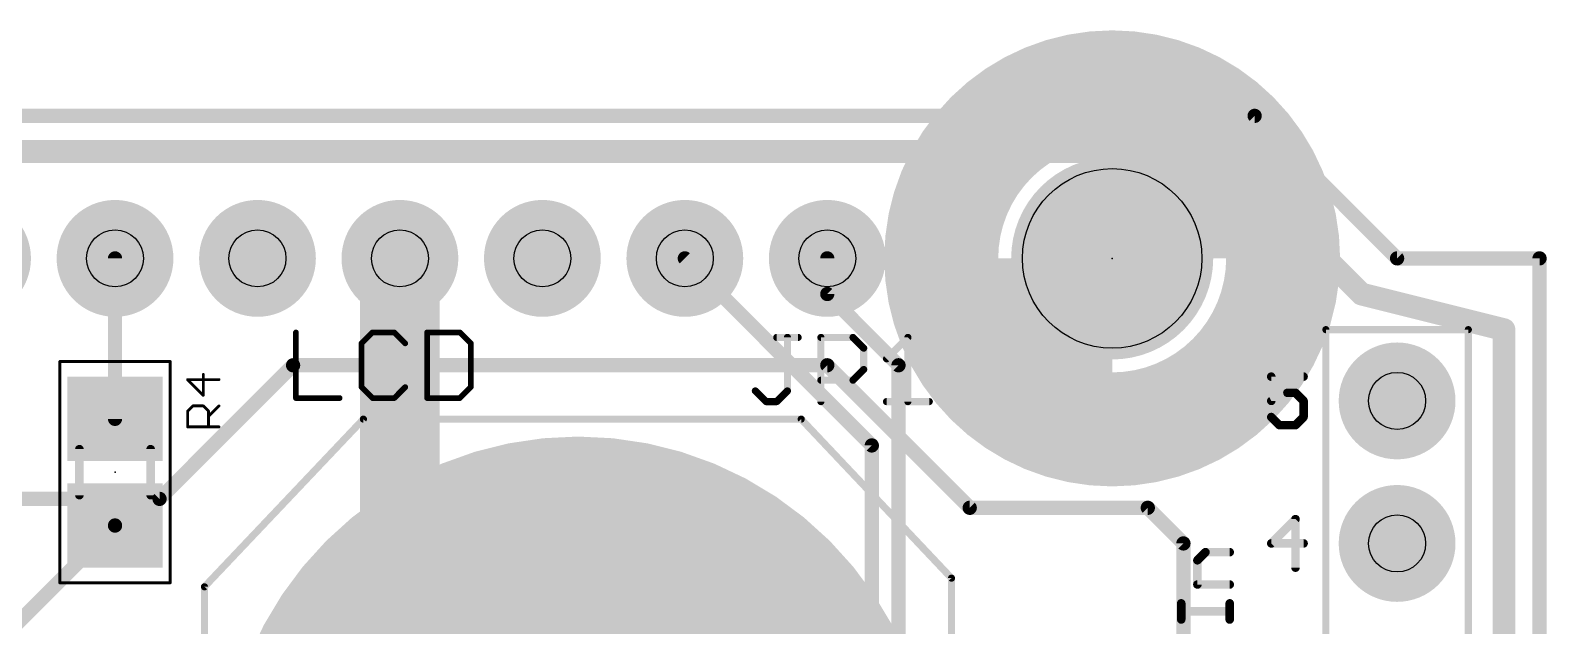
# Model space of a CAD drawing. Extents: x 2.04 to 4.26, y 0.99 to 3.41.
# Drawn here: x 3.141 to 4.205, y 2.992 to 3.41 of the extents above; entities that cross this region are included whole.
import ezdxf

# ---------------------------------------------------------------- set-up
doc = ezdxf.new("R2010")
doc.units = 0
for name, color, linetype in [('1', 14, 'CONTINUOUS'), ('15', 14, 'CONTINUOUS'), ('16', 174, 'CONTINUOUS'), ('17', 94, 'CONTINUOUS'), ('2', 174, 'CONTINUOUS'), ('20', 178, 'CONTINUOUS'), ('21', 251, 'CONTINUOUS'), ('22', 251, 'CONTINUOUS'), ('23', 178, 'CONTINUOUS'), ('25', 251, 'CONTINUOUS'), ('27', 251, 'CONTINUOUS'), ('29', 251, 'CONTINUOUS'), ('30', 251, 'CONTINUOUS'), ('39', 14, 'CONTINUOUS'), ('40', 174, 'CONTINUOUS'), ('41', 14, 'CONTINUOUS'), ('42', 174, 'CONTINUOUS'), ('43', 94, 'CONTINUOUS'), ('44', 251, 'CONTINUOUS'), ('51', 251, 'CONTINUOUS')]:
    doc.layers.add(name, color=color, linetype=linetype)

# ---------------------------------------------------------------- blocks, each defined once
blk = doc.blocks.new('ROUNDP')
at = {"const_width": 0.5}
blk.add_lwpolyline([(0, -0.25, 1), (0, 0.25, 1), (0, -0.25)], format="xyb", dxfattribs=at)
blk = doc.blocks.new('RECT')
blk.add_solid([(-0.5, -0.5), (0.5, -0.5), (-0.5, 0.5), (0.5, 0.5)])

msp = doc.modelspace()

# ---------------------------------------------------------------- linework, layer by layer
at = {"layer": '1', "const_width": 0.01}
for points in [[(3.2, 3.25), (3.2, 3.137402)], [(3.6, 3.25), (3.73125, 3.11875)], [(3.7, 3.25), (3.7, 3.225)], [(3.7, 3.225), (3.75, 3.175)], [(3.75, 3.175), (3.75, 2.25)], [(3.73125, 3.11875), (3.73125, 2.28125)], [(3.125, 2.9875), (3.2, 3.0625)], [(3.2, 3.0625), (3.2, 3.062598)]]:
    msp.add_lwpolyline(points, dxfattribs=at)
at = {"layer": '1', "const_width": 0.005}
for points in [[(3.2025, 3.25, 1), (3.1975, 3.25)], [(3.601768, 3.251768, 1), (3.598232, 3.248232)], [(3.7025, 3.25, 1), (3.6975, 3.25)], [(3.701768, 3.226768, 1), (3.698232, 3.223232)], [(3.6975, 3.225, 1), (3.7025, 3.225)], [(3.7525, 3.175, 1), (3.7475, 3.175)], [(3.748232, 3.173232, 1), (3.751768, 3.176768)], [(3.1975, 3.137402, 1), (3.2025, 3.137402)], [(3.73375, 3.11875, 1), (3.72875, 3.11875)], [(3.729482, 3.116982, 1), (3.733018, 3.120518)], [(3.2025, 3.062598, 1), (3.1975, 3.062598)], [(3.201768, 3.060732, 1), (3.198232, 3.064268)], [(3.1975, 3.0625, 1), (3.2025, 3.0625)]]:
    msp.add_lwpolyline(points, format="xyb", dxfattribs=at)
at = {"layer": '15', "const_width": 0.056}
for points in [[(3.4, 3.25), (3.4, 3.05)], [(3.4, 3.05), (3.625, 3.05)], [(3.625, 3.05), (3.625, 2.675)]]:
    msp.add_lwpolyline(points, dxfattribs=at)
at = {"layer": '15', "const_width": 0.028}
for points in [[(3.414, 3.25, 1), (3.386, 3.25)], [(3.4, 3.064, 1), (3.4, 3.036)], [(3.639, 3.05, 1), (3.611, 3.05)], [(3.625, 3.036, 1), (3.625, 3.064)], [(3.386, 3.05, 1), (3.414, 3.05)]]:
    msp.add_lwpolyline(points, format="xyb", dxfattribs=at)
at = {"layer": '16', "const_width": 0.01}
for points in [[(3.23125, 3.08125), (3.325, 3.175)], [(3.325, 3.175), (3.7, 3.175)], [(3.7, 3.175), (3.8, 3.075)], [(2.26875, 3.08125), (3.23125, 3.08125)], [(3.925, 3.075), (3.8, 3.075)], [(3.95, 3.05), (3.925, 3.075)], [(3.95, 2.625), (3.95, 3.05)]]:
    msp.add_lwpolyline(points, dxfattribs=at)
at = {"layer": '16', "const_width": 0.005}
for points in [[(3.325, 3.1775, 1), (3.325, 3.1725)], [(3.326768, 3.173232, 1), (3.323232, 3.176768)], [(3.701768, 3.176768, 1), (3.698232, 3.173232)], [(3.7, 3.1725, 1), (3.7, 3.1775)], [(3.229482, 3.083018, 1), (3.233018, 3.079482)], [(3.23125, 3.07875, 1), (3.23125, 3.08375)], [(3.8, 3.0775, 1), (3.8, 3.0725)], [(3.798232, 3.073232, 1), (3.801768, 3.076768)], [(3.926768, 3.076768, 1), (3.923232, 3.073232)], [(3.925, 3.0725, 1), (3.925, 3.0775)], [(3.9525, 3.05, 1), (3.9475, 3.05)], [(3.948232, 3.048232, 1), (3.951768, 3.051768)]]:
    msp.add_lwpolyline(points, format="xyb", dxfattribs=at)
at = {"layer": '2', "const_width": 0.016}
for points in [[(2.725, 3.325), (3.975, 3.325)], [(3.975, 3.325), (4.075, 3.225)], [(4.075, 3.225), (4.175, 3.2)], [(4.175, 3.2), (4.175, 1.125)]]:
    msp.add_lwpolyline(points, dxfattribs=at)
at = {"layer": '2', "const_width": 0.008}
for points in [[(3.977828, 3.327828, 1), (3.972172, 3.322172)], [(3.975, 3.321, 1), (3.975, 3.329)], [(4.07597, 3.228881, 1), (4.07403, 3.221119)], [(4.072172, 3.222172, 1), (4.077828, 3.227828)], [(4.179, 3.2, 1), (4.171, 3.2)], [(4.17403, 3.196119, 1), (4.17597, 3.203881)]]:
    msp.add_lwpolyline(points, format="xyb", dxfattribs=at)
at = {"layer": '20', "const_width": 0.005}
for points in [[(2.7, 3.35), (4, 3.35)], [(4, 3.35), (4.1, 3.25)], [(4.1, 3.25), (4.2, 3.25)], [(4.2, 3.25), (4.2, 1.1)]]:
    msp.add_lwpolyline(points, dxfattribs=at)
at = {"layer": '20'}
for points, const_width in [([(4.000884, 3.350884, 1), (3.999116, 3.349116)], 0.0025), ([(4, 3.34875, 1), (4, 3.35125)], 0.0025), ([(3.9, 3.187, 1), (3.9, 3.313, 1), (3.9, 3.187)], 0.01), ([(4.1, 3.25125, 1), (4.1, 3.24875)], 0.0025), ([(4.099116, 3.249116, 1), (4.100884, 3.250884)], 0.0025), ([(4.20125, 3.25, 1), (4.19875, 3.25)], 0.0025), ([(4.2, 3.24875, 1), (4.2, 3.25125)], 0.0025)]:
    msp.add_lwpolyline(points, format="xyb", dxfattribs=dict(at, const_width=const_width))
msp.add_circle((3.9, 3.25), 0.062992, dxfattribs=at)
at = {"layer": '21'}
for points, const_width in [([(3.9, 3.115, 1), (3.9, 3.385, 1), (3.9, 3.115)], 0.006), ([(3.9, 3.183071, 1), (3.9, 3.316929, 1), (3.9, 3.183071)], 0.008), ([(4.011669, 3.168529, 1), (4.011669, 3.165529)], 0.003), ([(4.013169, 3.167029, 1), (4.010169, 3.167029)], 0.003), ([(4.034355, 3.165529, 1), (4.034355, 3.168529)], 0.003), ([(4.010998, 3.151356, 1), (4.012339, 3.148673)], 0.003), ([(4.010169, 3.150015, 1), (4.013169, 3.150015)], 0.003), ([(4.023012, 3.157186, 1), (4.023012, 3.154186)], 0.003), ([(4.023682, 3.154344, 1), (4.022341, 3.157028)], 0.003), ([(4.029744, 3.156747, 1), (4.027622, 3.154625)], 0.003), ([(4.028683, 3.154186, 1), (4.028683, 3.157186)], 0.003), ([(4.035855, 3.150015, 1), (4.032855, 3.150015)], 0.003), ([(4.033294, 3.148954, 1), (4.035415, 3.151075)], 0.003), ([(4.012729, 3.139732, 1), (4.010608, 3.137611)], 0.003), ([(4.032855, 3.138672, 1), (4.035855, 3.138672)], 0.003), ([(4.035415, 3.137611, 1), (4.033294, 3.139732)], 0.003), ([(4.01734, 3.1345, 1), (4.01734, 3.1315)], 0.003), ([(4.016279, 3.131939, 1), (4.018401, 3.134061)], 0.003), ([(4.027622, 3.134061, 1), (4.029744, 3.131939)], 0.003), ([(4.028683, 3.1315, 1), (4.028683, 3.1345)], 0.003), ([(4.030183, 3.067029, 1), (4.027183, 3.067029)], 0.003), ([(4.029744, 3.065968, 1), (4.027622, 3.06809)], 0.003), ([(3.965485, 3.045354, 1), (3.965485, 3.042354)], 0.003), ([(3.966546, 3.042794, 1), (3.964425, 3.044915)], 0.003), ([(3.9825, 3.042354, 1), (3.9825, 3.045354)], 0.003), ([(4.011669, 3.051515, 1), (4.011669, 3.048515)], 0.003), ([(4.010608, 3.051075, 1), (4.012729, 3.048954)], 0.003), ([(4.034355, 3.048515, 1), (4.034355, 3.051515)], 0.003), ([(3.961314, 3.038183, 1), (3.958314, 3.038183)], 0.003), ([(3.958753, 3.039243, 1), (3.960875, 3.037122)], 0.003), ([(4.027183, 3.033, 1), (4.030183, 3.033)], 0.003), ([(3.959814, 3.022668, 1), (3.959814, 3.019668)], 0.003), ([(3.9825, 3.019668, 1), (3.9825, 3.022668)], 0.003), ([(3.958314, 3.021168, 1), (3.961314, 3.021168)], 0.003), ([(3.949971, 3.007957, 1), (3.946971, 3.007957)], 0.003), ([(3.948471, 3.003786, 1), (3.948471, 3.000786)], 0.003), ([(3.984, 3.007957, 1), (3.981, 3.007957)], 0.003), ([(3.9825, 3.000786, 1), (3.9825, 3.003786)], 0.003), ([(3.946971, 2.996614, 1), (3.949971, 2.996614)], 0.003), ([(3.981, 2.996614, 1), (3.984, 2.996614)], 0.003)]:
    msp.add_lwpolyline(points, format="xyb", dxfattribs=dict(at, const_width=const_width))
at = {"layer": '21', "const_width": 0.006}
for points in [[(4.034355, 3.167029), (4.011669, 3.167029)], [(4.011669, 3.167029), (4.011669, 3.150015)], [(4.011669, 3.150015), (4.023012, 3.155686)], [(4.023012, 3.155686), (4.028683, 3.155686)], [(4.028683, 3.155686), (4.034355, 3.150015)], [(4.034355, 3.150015), (4.034355, 3.138672)], [(4.01734, 3.133), (4.011669, 3.138672)], [(4.034355, 3.138672), (4.028683, 3.133)], [(4.028683, 3.133), (4.01734, 3.133)], [(4.028683, 3.067029), (4.011669, 3.050015)], [(4.028683, 3.033), (4.028683, 3.067029)], [(3.959814, 3.038183), (3.965485, 3.043854)], [(3.965485, 3.043854), (3.9825, 3.043854)], [(4.011669, 3.050015), (4.034355, 3.050015)], [(3.959814, 3.021168), (3.959814, 3.038183)], [(3.9825, 3.021168), (3.959814, 3.021168)], [(3.948471, 2.996614), (3.948471, 3.007957)], [(3.9825, 3.002286), (3.948471, 3.002286)], [(3.9825, 2.996614), (3.9825, 3.007957)]]:
    msp.add_lwpolyline(points, dxfattribs=at)
at = {"layer": '22', "const_width": 0.005}
for points in [[(3.262795, 3.019567), (3.37437, 3.137205)], [(3.37437, 3.137205), (3.681693, 3.137205)], [(3.681693, 3.137205), (3.787205, 3.02563)], [(3.787205, 3.02563), (3.787205, 2.93563)], [(3.262795, 2.939567), (3.262795, 3.019567)]]:
    msp.add_lwpolyline(points, dxfattribs=at)
at = {"layer": '22', "const_width": 0.0025}
for points in [[(3.37437, 3.138455, 1), (3.37437, 3.135955)], [(3.375277, 3.136345, 1), (3.373463, 3.138065)], [(3.682601, 3.138064, 1), (3.680785, 3.136346)], [(3.681693, 3.135955, 1), (3.681693, 3.138455)], [(3.788455, 3.02563, 1), (3.785955, 3.02563)], [(3.786297, 3.024771, 1), (3.788113, 3.026489)], [(3.264045, 3.019567, 1), (3.261545, 3.019567)], [(3.261888, 3.020427, 1), (3.263702, 3.018707)]]:
    msp.add_lwpolyline(points, format="xyb", dxfattribs=at)
at = {"layer": '23'}
for p in [(3.9, 3.25), (3.2, 3.1)]:
    msp.add_point(p, dxfattribs=at)
at = {"layer": '25'}
for points, const_width in [([(3.664513, 3.194538), (3.679526, 3.194538)], 0.005), ([(3.672019, 3.157006), (3.672019, 3.194538)], 0.005), ([(3.695539, 3.1495), (3.695539, 3.194538)], 0.005), ([(3.695539, 3.194538), (3.718058, 3.194538)], 0.005), ([(3.718058, 3.194538), (3.725565, 3.187032)], 0.005), ([(3.741578, 3.179526), (3.756591, 3.194538)], 0.005), ([(3.756591, 3.194538), (3.756591, 3.1495)], 0.005), ([(3.725565, 3.187032), (3.725565, 3.172019)], 0.005), ([(3.725565, 3.172019), (3.718058, 3.164513)], 0.005), ([(3.273, 3.16491), (3.250981, 3.16491)], 0.002), ([(3.250981, 3.16491), (3.261991, 3.153901)], 0.002), ([(3.261991, 3.153901), (3.261991, 3.16858)], 0.002), ([(3.718058, 3.164513), (3.695539, 3.164513)], 0.005), ([(3.6495, 3.157006), (3.657006, 3.1495)], 0.005), ([(3.657006, 3.1495), (3.664513, 3.1495)], 0.005), ([(3.664513, 3.1495), (3.672019, 3.157006)], 0.005), ([(3.741578, 3.1495), (3.771604, 3.1495)], 0.005), ([(3.250981, 3.142812), (3.254651, 3.146481)], 0.002), ([(3.250981, 3.131802), (3.250981, 3.142812)], 0.002), ([(3.254651, 3.146481), (3.261991, 3.146481)], 0.002), ([(3.261991, 3.146481), (3.26566, 3.142812)], 0.002), ([(3.26566, 3.139142), (3.273, 3.146481)], 0.002), ([(3.26566, 3.142812), (3.26566, 3.131802)], 0.002), ([(3.273, 3.131802), (3.250981, 3.131802)], 0.002)]:
    msp.add_lwpolyline(points, dxfattribs=dict(at, const_width=const_width))
for points, const_width in [([(3.664513, 3.195788, 1), (3.664513, 3.193288)], 0.0025), ([(3.673269, 3.194538, 1), (3.670769, 3.194538)], 0.0025), ([(3.679526, 3.193288, 1), (3.679526, 3.195788)], 0.0025), ([(3.696789, 3.194538, 1), (3.694289, 3.194538)], 0.0025), ([(3.695539, 3.195788, 1), (3.695539, 3.193288)], 0.0025), ([(3.718942, 3.195422, 1), (3.717175, 3.193655)], 0.0025), ([(3.718058, 3.193288, 1), (3.718058, 3.195788)], 0.0025), ([(3.757841, 3.194538, 1), (3.755341, 3.194538)], 0.0025), ([(3.757475, 3.193655, 1), (3.755707, 3.195422)], 0.0025), ([(3.726815, 3.187032, 1), (3.724315, 3.187032)], 0.0025), ([(3.724681, 3.186148, 1), (3.726449, 3.187916)], 0.0025), ([(3.724315, 3.172019, 1), (3.726815, 3.172019)], 0.0025), ([(3.726449, 3.171135, 1), (3.724681, 3.172903)], 0.0025), ([(3.740695, 3.180409, 1), (3.742462, 3.178642)], 0.0025), ([(3.250981, 3.16541, 1), (3.250981, 3.16441)], 0.001), ([(3.251335, 3.165264, 1), (3.250628, 3.164557)], 0.001), ([(3.262491, 3.16858, 1), (3.261491, 3.16858)], 0.001), ([(3.273, 3.16441, 1), (3.273, 3.16541)], 0.001), ([(3.695539, 3.165763, 1), (3.695539, 3.163263)], 0.0025), ([(3.717175, 3.165397, 1), (3.718942, 3.163629)], 0.0025), ([(3.718058, 3.163263, 1), (3.718058, 3.165763)], 0.0025), ([(3.261491, 3.153901, 1), (3.262491, 3.153901)], 0.001), ([(3.261637, 3.153548, 1), (3.262344, 3.154255)], 0.001), ([(3.650384, 3.15789, 1), (3.648616, 3.156123)], 0.0025), ([(3.657006, 3.15075, 1), (3.657006, 3.14825)], 0.0025), ([(3.656123, 3.148616, 1), (3.65789, 3.150384)], 0.0025), ([(3.663629, 3.150384, 1), (3.665397, 3.148616)], 0.0025), ([(3.664513, 3.14825, 1), (3.664513, 3.15075)], 0.0025), ([(3.670769, 3.157006, 1), (3.673269, 3.157006)], 0.0025), ([(3.672903, 3.156123, 1), (3.671135, 3.15789)], 0.0025), ([(3.741578, 3.15075, 1), (3.741578, 3.14825)], 0.0025), ([(3.771604, 3.14825, 1), (3.771604, 3.15075)], 0.0025), ([(3.251481, 3.142812, 1), (3.250481, 3.142812)], 0.001), ([(3.250628, 3.143165, 1), (3.251335, 3.142458)], 0.001), ([(3.254651, 3.146981, 1), (3.254651, 3.145981)], 0.001), ([(3.255005, 3.146128, 1), (3.254298, 3.146835)], 0.001), ([(3.262344, 3.146835, 1), (3.261637, 3.146128)], 0.001), ([(3.261991, 3.145981, 1), (3.261991, 3.146981)], 0.001), ([(3.26616, 3.142812, 1), (3.26516, 3.142812)], 0.001), ([(3.265307, 3.142458, 1), (3.266014, 3.143165)], 0.001), ([(3.273354, 3.146128, 1), (3.272646, 3.146835)], 0.001), ([(3.694289, 3.1495, 1), (3.696789, 3.1495)], 0.0025), ([(3.755341, 3.1495, 1), (3.757841, 3.1495)], 0.0025), ([(3.250981, 3.132302, 1), (3.250981, 3.131302)], 0.001), ([(3.250481, 3.131802, 1), (3.251481, 3.131802)], 0.001), ([(3.26516, 3.131802, 1), (3.26616, 3.131802)], 0.001), ([(3.265307, 3.139495, 1), (3.266014, 3.138788)], 0.001), ([(3.273, 3.131302, 1), (3.273, 3.132302)], 0.001)]:
    msp.add_lwpolyline(points, format="xyb", dxfattribs=dict(at, const_width=const_width))
at = {"layer": '27', "const_width": 0.004}
for points in [[(3.327, 3.198039), (3.327, 3.152)], [(3.380712, 3.198039), (3.373039, 3.190366)], [(3.396059, 3.198039), (3.380712, 3.198039)], [(3.403732, 3.190366), (3.396059, 3.198039)], [(3.419078, 3.198039), (3.419078, 3.152)], [(3.442098, 3.198039), (3.419078, 3.198039)], [(3.449771, 3.190366), (3.442098, 3.198039)], [(3.373039, 3.190366), (3.373039, 3.159673)], [(3.449771, 3.159673), (3.449771, 3.190366)], [(3.373039, 3.159673), (3.380712, 3.152)], [(3.396059, 3.152), (3.403732, 3.159673)], [(3.442098, 3.152), (3.449771, 3.159673)], [(3.327, 3.152), (3.357693, 3.152)], [(3.380712, 3.152), (3.396059, 3.152)], [(3.419078, 3.152), (3.442098, 3.152)]]:
    msp.add_lwpolyline(points, dxfattribs=at)
at = {"layer": '27', "const_width": 0.002}
for points in [[(3.328, 3.198039, 1), (3.326, 3.198039)], [(3.380712, 3.199039, 1), (3.380712, 3.197039)], [(3.381419, 3.197332, 1), (3.380005, 3.198746)], [(3.396766, 3.198746, 1), (3.395352, 3.197332)], [(3.396059, 3.197039, 1), (3.396059, 3.199039)], [(3.420078, 3.198039, 1), (3.418078, 3.198039)], [(3.419078, 3.199039, 1), (3.419078, 3.197039)], [(3.442805, 3.198746, 1), (3.441391, 3.197332)], [(3.442098, 3.197039, 1), (3.442098, 3.199039)], [(3.374039, 3.190366, 1), (3.372039, 3.190366)], [(3.372332, 3.191073, 1), (3.373746, 3.189659)], [(3.403025, 3.189659, 1), (3.404439, 3.191073)], [(3.450771, 3.190366, 1), (3.448771, 3.190366)], [(3.449064, 3.189659, 1), (3.450478, 3.191073)], [(3.373746, 3.16038, 1), (3.372332, 3.158966)], [(3.404439, 3.158966, 1), (3.403025, 3.16038)], [(3.450478, 3.158966, 1), (3.449064, 3.16038)], [(3.327, 3.153, 1), (3.327, 3.151)], [(3.326, 3.152, 1), (3.328, 3.152)], [(3.357693, 3.151, 1), (3.357693, 3.153)], [(3.372039, 3.159673, 1), (3.374039, 3.159673)], [(3.380712, 3.153, 1), (3.380712, 3.151)], [(3.380005, 3.151293, 1), (3.381419, 3.152707)], [(3.395352, 3.152707, 1), (3.396766, 3.151293)], [(3.396059, 3.151, 1), (3.396059, 3.153)], [(3.419078, 3.153, 1), (3.419078, 3.151)], [(3.418078, 3.152, 1), (3.420078, 3.152)], [(3.441391, 3.152707, 1), (3.442805, 3.151293)], [(3.442098, 3.151, 1), (3.442098, 3.153)], [(3.448771, 3.159673, 1), (3.450771, 3.159673)]]:
    msp.add_lwpolyline(points, format="xyb", dxfattribs=at)
at = {"layer": '29', "const_width": 0.066992}
msp.add_lwpolyline([(3.9, 3.216504, 1), (3.9, 3.283496, 1), (3.9, 3.216504)], format="xyb", dxfattribs=at)
at = {"layer": '30'}
for points, const_width in [([(3.9, 3.216504, 1), (3.9, 3.283496, 1), (3.9, 3.216504)], 0.066992), ([(3.525, 2.75, 1), (3.525, 3, 1), (3.525, 2.75)], 0.25)]:
    msp.add_lwpolyline(points, format="xyb", dxfattribs=dict(at, const_width=const_width))
at = {"layer": '39'}
for points, const_width in [([(3.9, 3.13, 1), (3.9, 3.37, 1), (3.9, 3.13)], 0.08), ([(3.161799, 3.177677, 1), (3.160799, 3.177677)], 0.001), ([(3.161299, 3.178177, 1), (3.161299, 3.177177)], 0.001), ([(3.239201, 3.177677, 1), (3.238201, 3.177677)], 0.001), ([(3.238701, 3.177177, 1), (3.238701, 3.178177)], 0.001), ([(3.161299, 3.022823, 1), (3.161299, 3.021823)], 0.001), ([(3.238701, 3.021823, 1), (3.238701, 3.022823)], 0.001), ([(3.160799, 3.022323, 1), (3.161799, 3.022323)], 0.001), ([(3.238201, 3.022323, 1), (3.239201, 3.022323)], 0.001)]:
    msp.add_lwpolyline(points, format="xyb", dxfattribs=dict(at, const_width=const_width))
at = {"layer": '39', "const_width": 0.002}
for points in [[(3.161299, 3.022323), (3.161299, 3.177677)], [(3.161299, 3.177677), (3.238701, 3.177677)], [(3.238701, 3.177677), (3.238701, 3.022323)], [(3.238701, 3.022323), (3.161299, 3.022323)]]:
    msp.add_lwpolyline(points, dxfattribs=at)
at = {"layer": '40', "const_width": 0.08}
msp.add_lwpolyline([(3.9, 3.13, 1), (3.9, 3.37, 1), (3.9, 3.13)], format="xyb", dxfattribs=at)
at = {"layer": '41', "const_width": 0.08}
msp.add_lwpolyline([(3.9, 3.13, 1), (3.9, 3.37, 1), (3.9, 3.13)], format="xyb", dxfattribs=at)
at = {"layer": '42', "const_width": 0.08}
msp.add_lwpolyline([(3.9, 3.13, 1), (3.9, 3.37, 1), (3.9, 3.13)], format="xyb", dxfattribs=at)
at = {"layer": '43', "const_width": 0.08}
msp.add_lwpolyline([(3.9, 3.13, 1), (3.9, 3.37, 1), (3.9, 3.13)], format="xyb", dxfattribs=at)
at = {"layer": '44'}
for centre in [(3.2, 3.25), (3.3, 3.25), (3.4, 3.25), (3.5, 3.25), (3.6, 3.25), (3.7, 3.25), (4.1, 3.15), (4.1, 3.05)]:
    msp.add_circle(centre, 0.02, dxfattribs=at)
at = {"layer": '51'}
for points, const_width in [([(3.985, 3.25, 0.414214), (3.9, 3.335)], 0.098), ([(4.001768, 3.351768, 1), (3.998232, 3.348232)], 0.005), ([(4, 3.3475, 1), (4, 3.3525)], 0.005), ([(3.815, 3.25, 0.414214), (3.9, 3.165)], 0.098), ([(3.9, 3.22, 1), (3.9, 3.28, 1), (3.9, 3.22)], 0.018), ([(4.1, 3.2525, 1), (4.1, 3.2475)], 0.005), ([(4.098232, 3.248232, 1), (4.101768, 3.251768)], 0.005), ([(4.2025, 3.25, 1), (4.1975, 3.25)], 0.005), ([(4.2, 3.2475, 1), (4.2, 3.2525)], 0.005), ([(4.05125, 3.2, 1), (4.04875, 3.2)], 0.0025), ([(4.05, 3.20125, 1), (4.05, 3.19875)], 0.0025), ([(4.15125, 3.2, 1), (4.14875, 3.2)], 0.0025), ([(4.15, 3.19875, 1), (4.15, 3.20125)], 0.0025), ([(3.1765, 3.116142, 1), (3.1735, 3.116142)], 0.003), ([(3.2265, 3.116142, 1), (3.2235, 3.116142)], 0.003), ([(3.1735, 3.083858, 1), (3.1765, 3.083858)], 0.003), ([(3.2235, 3.083858, 1), (3.2265, 3.083858)], 0.003)]:
    msp.add_lwpolyline(points, format="xyb", dxfattribs=dict(at, const_width=const_width))
for points, const_width in [([(4, 3.35), (2.7, 3.35)], 0.01), ([(4.1, 3.25), (4, 3.35)], 0.01), ([(4.2, 3.25), (4.1, 3.25)], 0.01), ([(4.2, 1.1), (4.2, 3.25)], 0.01), ([(4.05, 2.6), (4.05, 3.2)], 0.005), ([(4.05, 3.2), (4.15, 3.2)], 0.005), ([(4.15, 3.2), (4.15, 2.6)], 0.005), ([(3.175, 3.116142), (3.175, 3.083858)], 0.006), ([(3.225, 3.116142), (3.225, 3.083858)], 0.006)]:
    msp.add_lwpolyline(points, dxfattribs=dict(at, const_width=const_width))

# ---------------------------------------------------------------- block references
at = {"layer": '1', "xscale": 0.051181, "yscale": 0.059055, "rotation": 270}
for p in [(3.2, 3.137402), (3.2, 3.062598)]:
    msp.add_blockref('RECT', p, dxfattribs=at)
at = {"layer": '17', "rotation": 90}
for p, xscale, yscale in [((3.2, 3.25), 0.074, 0.074), ((3.2, 3.25), 0.074, 0.074), ((3.2, 3.25), 0.06, 0.06), ((3.2, 3.25), 0.06, 0.06), ((3.3, 3.25), 0.074, 0.074), ((3.3, 3.25), 0.074, 0.074), ((3.3, 3.25), 0.06, 0.06), ((3.3, 3.25), 0.06, 0.06), ((3.4, 3.25), 0.074, 0.074), ((3.4, 3.25), 0.074, 0.074), ((3.4, 3.25), 0.06, 0.06), ((3.4, 3.25), 0.06, 0.06), ((3.5, 3.25), 0.074, 0.074), ((3.5, 3.25), 0.074, 0.074), ((3.5, 3.25), 0.06, 0.06), ((3.5, 3.25), 0.06, 0.06), ((3.6, 3.25), 0.074, 0.074), ((3.6, 3.25), 0.074, 0.074), ((3.6, 3.25), 0.06, 0.06), ((3.6, 3.25), 0.06, 0.06), ((3.7, 3.25), 0.074, 0.074), ((3.7, 3.25), 0.074, 0.074), ((3.7, 3.25), 0.06, 0.06), ((3.7, 3.25), 0.06, 0.06), ((4.1, 3.15), 0.074, 0.074), ((4.1, 3.15), 0.074, 0.074), ((4.1, 3.15), 0.06, 0.06), ((4.1, 3.15), 0.06, 0.06), ((4.1, 3.05), 0.074, 0.074), ((4.1, 3.05), 0.074, 0.074), ((4.1, 3.05), 0.06, 0.06), ((4.1, 3.05), 0.06, 0.06)]:
    msp.add_blockref('ROUNDP', p, dxfattribs=dict(at, xscale=xscale, yscale=yscale))
at = {"layer": '29'}
for name, p, xscale, yscale, rotation in [('ROUNDP', (3.1, 3.25), 0.082, 0.082, 90), ('ROUNDP', (3.2, 3.25), 0.082, 0.082, 90), ('ROUNDP', (3.3, 3.25), 0.082, 0.082, 90), ('ROUNDP', (3.4, 3.25), 0.082, 0.082, 90), ('ROUNDP', (3.5, 3.25), 0.082, 0.082, 90), ('ROUNDP', (3.6, 3.25), 0.082, 0.082, 90), ('ROUNDP', (3.7, 3.25), 0.082, 0.082, 90), ('ROUNDP', (4.1, 3.15), 0.082, 0.082, 90), ('RECT', (3.2, 3.137402), 0.059181, 0.067055, 270), ('RECT', (3.2, 3.062598), 0.059181, 0.067055, 270), ('ROUNDP', (4.1, 3.05), 0.082, 0.082, 90)]:
    msp.add_blockref(name, p, dxfattribs=dict(at, xscale=xscale, yscale=yscale, rotation=rotation))
at = {"layer": '30', "xscale": 0.082, "yscale": 0.082, "rotation": 90}
for p in [(3.1, 3.25), (3.2, 3.25), (3.3, 3.25), (3.4, 3.25), (3.5, 3.25), (3.6, 3.25), (3.7, 3.25), (4.1, 3.15), (4.1, 3.05)]:
    msp.add_blockref('ROUNDP', p, dxfattribs=at)
at = {"layer": '51', "xscale": 0.02, "yscale": 0.02}
for p in [(3.2, 3.25), (3.3, 3.25), (3.4, 3.25), (3.5, 3.25), (3.6, 3.25), (3.7, 3.25)]:
    msp.add_blockref('RECT', p, dxfattribs=at)
at = {"layer": '51', "xscale": 0.025591, "yscale": 0.055118, "rotation": 270}
for p in [(3.200059, 3.129205), (3.200059, 3.071205)]:
    msp.add_blockref('RECT', p, dxfattribs=at)

doc.saveas('drawing.dxf')
